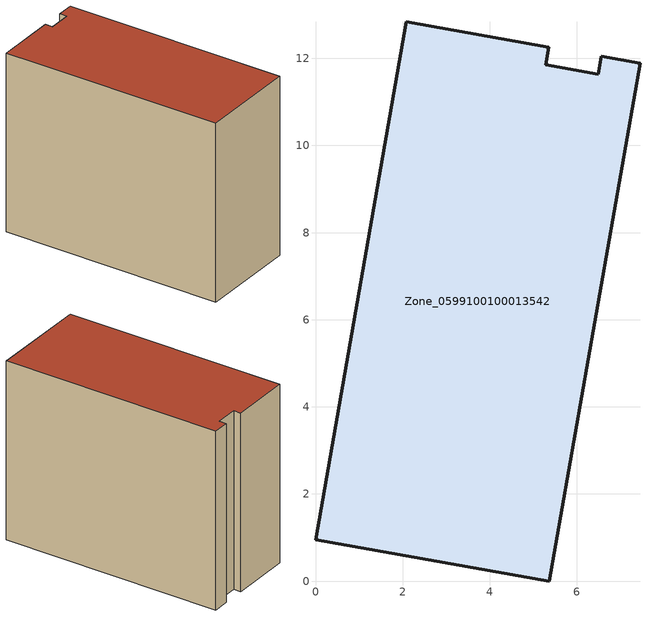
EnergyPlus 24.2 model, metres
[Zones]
Zone_0599100100013542
 floor ground (C_G): 5.36,0 0,0.95 2.08,12.84 5.35,12.26 5.28,11.85 6.49,11.64 6.56,12.05 7.45,11.89 z0
 wall outside (C_F): 6.49,11.64 5.28,11.85 5.35,12.26 2.08,12.84 0,0.95 5.36,0 7.45,11.89 6.56,12.05 6.49,11.64 z0:9.82
 roof outside (C_R): 2.08,12.84 0,0.95 5.36,0 7.45,11.89 6.56,12.05 6.49,11.64 5.28,11.85 5.35,12.26 z9.82
[BUILDING]
Pand.0599100100013542: North Axis=0; Terrain=City; Loads Convergence Tolerance Value=0.04; Temperature Convergence Tolerance Value=0.4; Solar Distribution=FullExterior; Maximum Number of Warmup Days=25; Minimum Number of Warmup Days=1
[Site:Location]
Rotterdam.The.Hague.AP_ZH_NLD Design_Conditions: Latitude=51.96; Longitude=4.45; Time Zone=1; Elevation=-4.5
[SITE:GROUNDTEMPERATURE:BUILDINGSURFACE]
18, 18, 18, 18, 18, 18, 18, 18, 18, 18, 18, 18
[MATERIAL] Thermal Absorptance=0.9; Solar Absorptance=0.7; Visible Absorptance=0.7
Name | Roughness | Thickness | Conductivity | Density | Specific Heat
G.TI.2015-2018 | MediumSmooth | 0.15 | 0.0428571 | 540 | 1210
F.TI.2015-2018 | Rough | 0.3 | 0.0666667 | 1920 | 840
R.TI.2015-2018 | MediumRough | 0.2 | 0.0333333 | 1500 | 1000
[CONSTRUCTION]
C_G: G.TI.2015-2018
C_F: F.TI.2015-2018
C_R: R.TI.2015-2018
[ZONE]
Zone_0599100100013542: Type=1; Multiplier=1; Ceiling Height=Autocalculate; Volume=Autocalculate; Floor Area=autocalculate; Part of Total Floor Area=Yes
[ZONEINFILTRATION:DESIGNFLOWRATE]
Infil_Zone_0599100100013542: Zone or ZoneList or Space or SpaceList=Zone_0599100100013542; Schedule=AlwaysOn; Design Flow Rate Calculation Method=Flow/Area; Flow Rate per Floor Area=0.0015; Constant Term Coefficient=1; Temperature Term Coefficient=0; Velocity Term Coefficient=0; Velocity Squared Term Coefficient=0
[HVACTEMPLATE:ZONE:IDEALLOADSAIRSYSTEM]
Zone_0599100100013542: Maximum Heating Supply Air Temperature=50; Minimum Cooling Supply Air Temperature=13; Maximum Heating Supply Air Humidity Ratio=0.0156; Minimum Cooling Supply Air Humidity Ratio=0.0077; Heating Limit=NoLimit; Cooling Limit=NoLimit; Dehumidification Control Type=ConstantSensibleHeatRatio; Cooling Sensible Heat Ratio=0.7; Dehumidification Setpoint=60; Humidification Control Type=None; Humidification Setpoint=30; Outdoor Air Method=None; Outdoor Air Flow Rate per Person=0.00944; Outdoor Air Flow Rate per Zone Floor Area=0; Outdoor Air Flow Rate per Zone=0; Demand Controlled Ventilation Type=None; Outdoor Air Economizer Type=NoEconomizer; Heat Recovery Type=None; Sensible Heat Recovery Effectiveness=0.7; Latent Heat Recovery Effectiveness=0.65
[ZONECONTROL:THERMOSTAT]
ThermostatControl_Zone_0599100100013542: Zone or ZoneList=Zone_0599100100013542; Control Type Schedule=DualSetpointControlType; Control 1=Thermostat_Zone_0599100100013542; Temperature Difference Between Cutout And Setpoint=0
[THERMOSTATSETPOINT:DUALSETPOINT]
Thermostat_Zone_0599100100013542: Heating Setpoint Temperature Schedule=HeatingSetpoint_Zone_0599100100013542; Cooling Setpoint Temperature Schedule=CoolingSetpoint_Zone_0599100100013542
[SCHEDULE:COMPACT]
HeatingSetpoint_Zone_0599100100013542: Through: 12/31, For: AllDays, Until: 24:00, 21
CoolingSetpoint_Zone_0599100100013542: Through: 12/31, For: AllDays, Until: 24:00, 24
DualSetpointControlType: Through: 12/31, For: AllDays, Until: 24:00, 4
AlwaysOn: Through: 12/31, For: AllDays, Until: 24:00, 1
